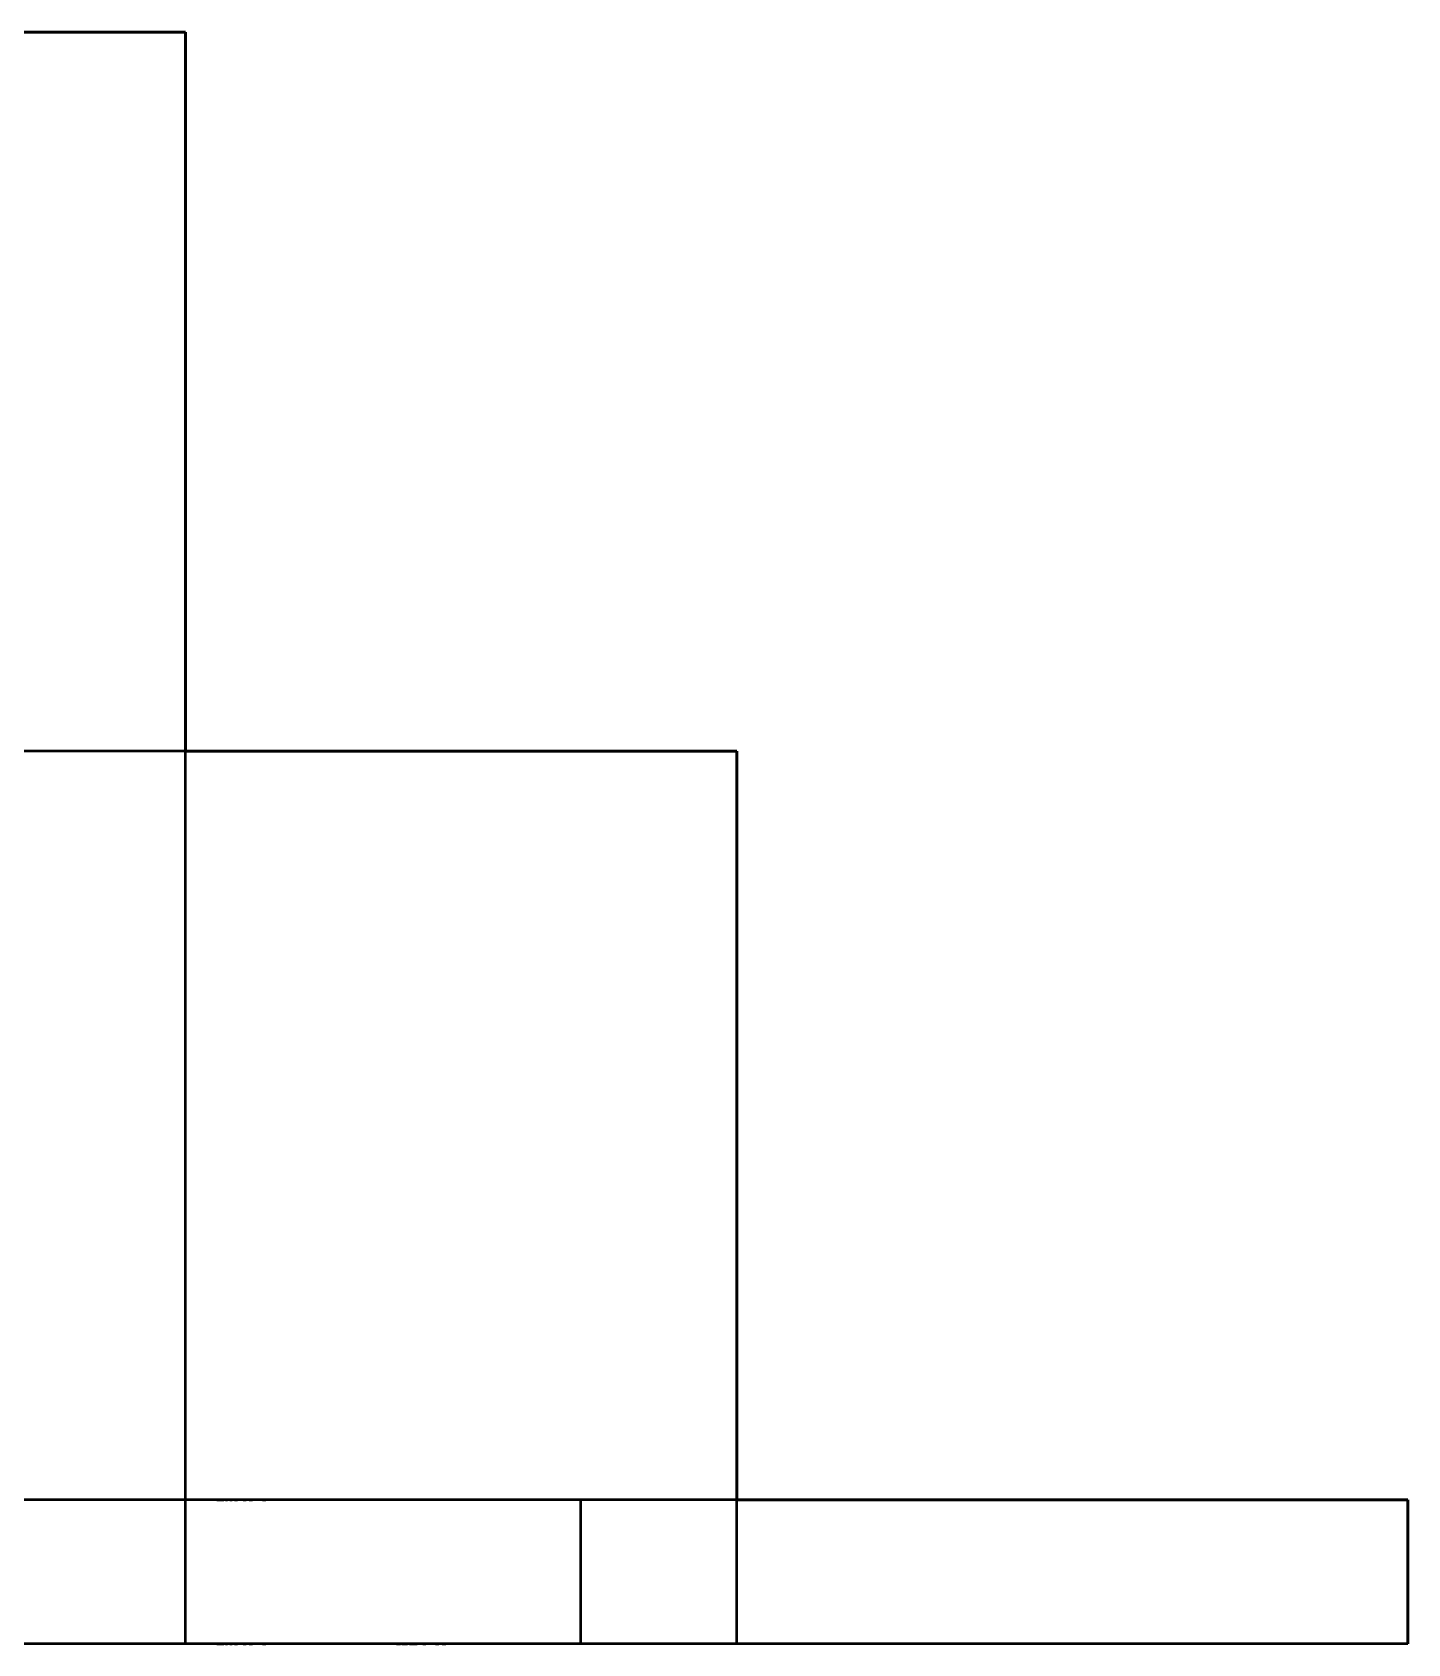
# Model space of a CAD drawing. Header units: millimetres. Extents: x 0 to 841, y 0 to 594.
# Drawn here: x 467.3 to 524.7, y 334.1 to 401.4 of the extents above; entities that cross this region are included whole.
import ezdxf

# ---------------------------------------------------------------- set-up
doc = ezdxf.new("R2010")
doc.units = ezdxf.units.MM
doc.linetypes.add('DASHED', pattern=[1.524, 1.27, -0.254])
doc.layers.add('OCULTA', color=8, linetype='DASHED', lineweight=25)
doc.layers.add('VISIBLE', color=7, linetype='CONTINUOUS', lineweight=50)

msp = doc.modelspace()

# ---------------------------------------------------------------- linework, layer by layer
at = {"layer": 'OCULTA'}
for p, q in [((473.655, 401.394), (385.655, 401.394)), ((473.655, 371.394), (473.655, 401.394)), ((473.655, 401.394), (473.655, 401.394)), ((496.655, 371.394), (362.655, 371.394)), ((496.655, 371.394), (453.631, 371.394)), ((473.655, 371.394), (457.736, 371.394)), ((473.655, 371.394), (473.655, 371.394)), ((482.46, 371.394), (482.455, 371.394)), ((482.46, 371.394), (482.455, 371.394)), ((482.474, 371.394), (482.46, 371.394)), ((482.474, 371.394), (482.46, 371.394)), ((482.497, 371.394), (482.474, 371.394)), ((482.497, 371.394), (482.474, 371.394)), ((482.53, 371.394), (482.497, 371.394)), ((482.53, 371.394), (482.497, 371.394)), ((482.572, 371.394), (482.53, 371.394)), ((482.572, 371.394), (482.53, 371.394)), ((482.622, 371.394), (482.572, 371.394)), ((482.622, 371.394), (482.572, 371.394)), ((482.682, 371.394), (482.622, 371.394)), ((482.682, 371.394), (482.622, 371.394)), ((482.75, 371.394), (482.682, 371.394)), ((482.75, 371.394), (482.682, 371.394)), ((482.826, 371.394), (482.75, 371.394)), ((482.826, 371.394), (482.75, 371.394)), ((482.91, 371.394), (482.826, 371.394)), ((482.91, 371.394), (482.826, 371.394)), ((483.001, 371.394), (482.91, 371.394)), ((483.001, 371.394), (482.91, 371.394)), ((483.099, 371.394), (483.001, 371.394)), ((483.099, 371.394), (483.001, 371.394)), ((483.204, 371.394), (483.099, 371.394)), ((483.204, 371.394), (483.099, 371.394)), ((483.316, 371.394), (483.204, 371.394)), ((483.316, 371.394), (483.204, 371.394)), ((483.433, 371.394), (483.316, 371.394)), ((483.433, 371.394), (483.316, 371.394)), ((483.555, 371.394), (483.433, 371.394)), ((483.555, 371.394), (483.433, 371.394)), ((483.682, 371.394), (483.555, 371.394)), ((483.682, 371.394), (483.555, 371.394)), ((483.813, 371.394), (483.682, 371.394)), ((483.813, 371.394), (483.682, 371.394)), ((483.948, 371.394), (483.813, 371.394)), ((483.948, 371.394), (483.813, 371.394)), ((484.086, 371.394), (483.948, 371.394)), ((484.086, 371.394), (483.948, 371.394)), ((484.226, 371.394), (484.086, 371.394)), ((484.226, 371.394), (484.086, 371.394)), ((484.368, 371.394), (484.226, 371.394)), ((484.368, 371.394), (484.226, 371.394)), ((484.511, 371.394), (484.368, 371.394)), ((484.511, 371.394), (484.368, 371.394)), ((484.655, 371.394), (484.511, 371.394)), ((484.655, 371.394), (484.511, 371.394)), ((484.799, 371.394), (484.655, 371.394)), ((484.799, 371.394), (484.655, 371.394)), ((484.942, 371.394), (484.799, 371.394)), ((484.799, 371.394), (484.942, 371.394)), ((485.084, 371.394), (484.942, 371.394)), ((485.084, 371.394), (484.942, 371.394)), ((485.224, 371.394), (485.084, 371.394)), ((485.224, 371.394), (485.084, 371.394)), ((485.362, 371.394), (485.224, 371.394)), ((485.362, 371.394), (485.224, 371.394)), ((485.497, 371.394), (485.362, 371.394)), ((485.497, 371.394), (485.362, 371.394)), ((485.497, 371.394), (485.628, 371.394)), ((485.628, 371.394), (485.497, 371.394)), ((485.755, 371.394), (485.628, 371.394)), ((485.628, 371.394), (485.755, 371.394)), ((485.877, 371.394), (485.755, 371.394)), ((485.877, 371.394), (485.755, 371.394)), ((485.877, 371.394), (485.994, 371.394)), ((485.877, 371.394), (485.994, 371.394)), ((486.106, 371.394), (485.994, 371.394)), ((485.994, 371.394), (486.106, 371.394)), ((486.211, 371.394), (486.106, 371.394)), ((486.211, 371.394), (486.106, 371.394)), ((486.211, 371.394), (486.309, 371.394)), ((486.211, 371.394), (486.309, 371.394)), ((486.4, 371.394), (486.309, 371.394)), ((486.4, 371.394), (486.309, 371.394)), ((486.4, 371.394), (486.484, 371.394)), ((486.4, 371.394), (486.484, 371.394)), ((486.484, 371.394), (486.56, 371.394)), ((486.484, 371.394), (486.56, 371.394)), ((486.628, 371.394), (486.56, 371.394)), ((486.628, 371.394), (486.56, 371.394)), ((486.628, 371.394), (486.688, 371.394)), ((486.628, 371.394), (486.688, 371.394)), ((486.688, 371.394), (486.738, 371.394)), ((486.688, 371.394), (486.738, 371.394)), ((486.738, 371.394), (486.78, 371.394)), ((486.738, 371.394), (486.78, 371.394)), ((486.813, 371.394), (486.78, 371.394)), ((486.813, 371.394), (486.78, 371.394)), ((486.813, 371.394), (486.836, 371.394)), ((486.813, 371.394), (486.836, 371.394)), ((486.836, 371.394), (486.85, 371.394)), ((486.836, 371.394), (486.85, 371.394)), ((486.85, 371.394), (486.855, 371.394)), ((486.85, 371.394), (486.855, 371.394)), ((496.655, 340.144), (496.655, 371.394)), ((496.655, 371.394), (496.655, 371.394)), ((496.655, 334.144), (496.655, 371.394)), ((496.655, 371.394), (496.655, 371.394)), ((496.655, 340.144), (453.631, 340.144)), ((490.155, 340.144), (464.155, 340.144)), ((490.155, 340.144), (464.155, 340.144)), ((473.655, 340.144), (473.655, 340.144)), ((474.96, 340.144), (474.955, 340.144)), ((474.96, 340.144), (474.955, 340.144)), ((474.974, 340.144), (474.96, 340.144)), ((474.974, 340.144), (474.96, 340.144)), ((474.997, 340.144), (474.974, 340.144)), ((474.997, 340.144), (474.974, 340.144)), ((475.03, 340.144), (474.997, 340.144)), ((475.03, 340.144), (474.997, 340.144)), ((475.072, 340.144), (475.03, 340.144)), ((475.072, 340.144), (475.03, 340.144)), ((475.122, 340.144), (475.072, 340.144)), ((475.122, 340.144), (475.072, 340.144)), ((475.182, 340.144), (475.122, 340.144)), ((475.182, 340.144), (475.122, 340.144)), ((475.25, 340.144), (475.182, 340.144)), ((475.25, 340.144), (475.182, 340.144)), ((475.326, 340.144), (475.25, 340.144)), ((475.326, 340.144), (475.25, 340.144)), ((475.41, 340.144), (475.326, 340.144)), ((475.41, 340.144), (475.326, 340.144)), ((475.501, 340.144), (475.41, 340.144)), ((475.501, 340.144), (475.41, 340.144)), ((475.599, 340.144), (475.501, 340.144)), ((475.599, 340.144), (475.501, 340.144)), ((475.704, 340.144), (475.599, 340.144)), ((475.704, 340.144), (475.599, 340.144)), ((475.816, 340.144), (475.704, 340.144)), ((475.816, 340.144), (475.704, 340.144)), ((475.933, 340.144), (475.816, 340.144)), ((475.933, 340.144), (475.816, 340.144)), ((476.055, 340.144), (475.933, 340.144)), ((476.055, 340.144), (475.933, 340.144)), ((476.182, 340.144), (476.055, 340.144)), ((476.182, 340.144), (476.055, 340.144)), ((476.313, 340.144), (476.182, 340.144)), ((476.313, 340.144), (476.182, 340.144)), ((476.448, 340.144), (476.313, 340.144)), ((476.448, 340.144), (476.313, 340.144)), ((476.586, 340.144), (476.448, 340.144)), ((476.586, 340.144), (476.448, 340.144)), ((476.726, 340.144), (476.586, 340.144)), ((476.726, 340.144), (476.586, 340.144)), ((476.868, 340.144), (476.726, 340.144)), ((476.868, 340.144), (476.726, 340.144)), ((477.011, 340.144), (476.868, 340.144)), ((477.011, 340.144), (476.868, 340.144)), ((477.155, 340.144), (477.011, 340.144)), ((477.155, 340.144), (477.011, 340.144)), ((477.155, 340.144), (477.299, 340.144)), ((477.299, 340.144), (477.155, 340.144)), ((477.442, 340.144), (477.299, 340.144)), ((477.442, 340.144), (477.299, 340.144)), ((477.584, 340.144), (477.442, 340.144)), ((477.584, 340.144), (477.442, 340.144)), ((477.724, 340.144), (477.584, 340.144)), ((477.724, 340.144), (477.584, 340.144)), ((477.862, 340.144), (477.724, 340.144)), ((477.862, 340.144), (477.724, 340.144)), ((477.997, 340.144), (477.862, 340.144)), ((477.997, 340.144), (477.862, 340.144)), ((478.128, 340.144), (477.997, 340.144)), ((477.997, 340.144), (478.128, 340.144)), ((478.128, 340.144), (478.255, 340.144)), ((478.255, 340.144), (478.128, 340.144)), ((478.377, 340.144), (478.255, 340.144)), ((478.377, 340.144), (478.255, 340.144)), ((478.494, 340.144), (478.377, 340.144)), ((478.377, 340.144), (478.494, 340.144)), ((478.494, 340.144), (478.606, 340.144)), ((478.606, 340.144), (478.494, 340.144)), ((478.711, 340.144), (478.606, 340.144)), ((478.711, 340.144), (478.606, 340.144)), ((478.711, 340.144), (478.809, 340.144)), ((478.711, 340.144), (478.809, 340.144)), ((478.9, 340.144), (478.809, 340.144)), ((478.9, 340.144), (478.809, 340.144)), ((478.9, 340.144), (478.984, 340.144)), ((478.9, 340.144), (478.984, 340.144)), ((479.06, 340.144), (478.984, 340.144)), ((479.06, 340.144), (478.984, 340.144)), ((479.06, 340.144), (479.128, 340.144)), ((479.06, 340.144), (479.128, 340.144)), ((479.128, 340.144), (479.188, 340.144)), ((479.128, 340.144), (479.188, 340.144)), ((479.188, 340.144), (479.238, 340.144)), ((479.188, 340.144), (479.238, 340.144)), ((479.238, 340.144), (479.28, 340.144)), ((479.238, 340.144), (479.28, 340.144)), ((479.28, 340.144), (479.313, 340.144)), ((479.28, 340.144), (479.313, 340.144)), ((479.313, 340.144), (479.336, 340.144)), ((479.313, 340.144), (479.336, 340.144)), ((479.336, 340.144), (479.35, 340.144)), ((479.336, 340.144), (479.35, 340.144)), ((479.35, 340.144), (479.355, 340.144)), ((479.35, 340.144), (479.355, 340.144)), ((490.155, 340.144), (490.155, 340.144)), ((490.155, 334.144), (490.155, 340.144)), ((490.155, 340.144), (490.155, 340.144)), ((490.155, 334.144), (490.155, 340.144)), ((496.655, 340.144), (496.655, 340.144)), ((524.655, 340.144), (496.655, 340.144)), ((496.655, 334.144), (496.655, 340.144)), ((496.655, 340.144), (496.655, 340.144)), ((524.655, 340.144), (524.655, 340.144)), ((524.655, 334.144), (524.655, 340.144)), ((490.155, 334.144), (464.155, 334.144)), ((473.655, 334.144), (473.655, 334.144)), ((473.655, 334.144), (473.655, 334.144)), ((474.96, 334.144), (474.955, 334.144)), ((474.96, 334.144), (474.955, 334.144)), ((474.974, 334.144), (474.96, 334.144)), ((474.974, 334.144), (474.96, 334.144)), ((474.997, 334.144), (474.974, 334.144)), ((474.997, 334.144), (474.974, 334.144)), ((475.03, 334.144), (474.997, 334.144)), ((475.03, 334.144), (474.997, 334.144)), ((475.072, 334.144), (475.03, 334.144)), ((475.072, 334.144), (475.03, 334.144)), ((475.122, 334.144), (475.072, 334.144)), ((475.122, 334.144), (475.072, 334.144)), ((475.182, 334.144), (475.122, 334.144)), ((475.182, 334.144), (475.122, 334.144)), ((475.25, 334.144), (475.182, 334.144)), ((475.25, 334.144), (475.182, 334.144)), ((475.326, 334.144), (475.25, 334.144)), ((475.326, 334.144), (475.25, 334.144)), ((475.41, 334.144), (475.326, 334.144)), ((475.41, 334.144), (475.326, 334.144)), ((475.501, 334.144), (475.41, 334.144)), ((475.501, 334.144), (475.41, 334.144)), ((475.599, 334.144), (475.501, 334.144)), ((475.599, 334.144), (475.501, 334.144)), ((475.704, 334.144), (475.599, 334.144)), ((475.704, 334.144), (475.599, 334.144)), ((475.816, 334.144), (475.704, 334.144)), ((475.816, 334.144), (475.704, 334.144)), ((475.933, 334.144), (475.816, 334.144)), ((475.933, 334.144), (475.816, 334.144)), ((476.055, 334.144), (475.933, 334.144)), ((476.055, 334.144), (475.933, 334.144)), ((476.182, 334.144), (476.055, 334.144)), ((476.182, 334.144), (476.055, 334.144)), ((476.313, 334.144), (476.182, 334.144)), ((476.313, 334.144), (476.182, 334.144)), ((476.448, 334.144), (476.313, 334.144)), ((476.448, 334.144), (476.313, 334.144)), ((476.586, 334.144), (476.448, 334.144)), ((476.586, 334.144), (476.448, 334.144)), ((476.726, 334.144), (476.586, 334.144)), ((476.726, 334.144), (476.586, 334.144)), ((476.868, 334.144), (476.726, 334.144)), ((476.868, 334.144), (476.726, 334.144)), ((477.011, 334.144), (476.868, 334.144)), ((477.011, 334.144), (476.868, 334.144)), ((477.155, 334.144), (477.011, 334.144)), ((477.155, 334.144), (477.011, 334.144)), ((477.155, 334.144), (477.299, 334.144)), ((477.299, 334.144), (477.155, 334.144)), ((477.442, 334.144), (477.299, 334.144)), ((477.442, 334.144), (477.299, 334.144)), ((477.584, 334.144), (477.442, 334.144)), ((477.584, 334.144), (477.442, 334.144)), ((477.724, 334.144), (477.584, 334.144)), ((477.724, 334.144), (477.584, 334.144)), ((477.862, 334.144), (477.724, 334.144)), ((477.862, 334.144), (477.724, 334.144)), ((477.997, 334.144), (477.862, 334.144)), ((477.997, 334.144), (477.862, 334.144)), ((478.128, 334.144), (477.997, 334.144)), ((477.997, 334.144), (478.128, 334.144)), ((478.128, 334.144), (478.255, 334.144)), ((478.255, 334.144), (478.128, 334.144)), ((478.377, 334.144), (478.255, 334.144)), ((478.377, 334.144), (478.255, 334.144)), ((478.494, 334.144), (478.377, 334.144)), ((478.377, 334.144), (478.494, 334.144)), ((478.494, 334.144), (478.606, 334.144)), ((478.606, 334.144), (478.494, 334.144)), ((478.711, 334.144), (478.606, 334.144)), ((478.711, 334.144), (478.606, 334.144)), ((478.711, 334.144), (478.809, 334.144)), ((478.711, 334.144), (478.809, 334.144)), ((478.9, 334.144), (478.809, 334.144)), ((478.9, 334.144), (478.809, 334.144)), ((478.9, 334.144), (478.984, 334.144)), ((478.9, 334.144), (478.984, 334.144)), ((479.06, 334.144), (478.984, 334.144)), ((479.06, 334.144), (478.984, 334.144)), ((479.06, 334.144), (479.128, 334.144)), ((479.06, 334.144), (479.128, 334.144)), ((479.128, 334.144), (479.188, 334.144)), ((479.128, 334.144), (479.188, 334.144)), ((479.188, 334.144), (479.238, 334.144)), ((479.188, 334.144), (479.238, 334.144)), ((479.238, 334.144), (479.28, 334.144)), ((479.238, 334.144), (479.28, 334.144)), ((479.28, 334.144), (479.313, 334.144)), ((479.28, 334.144), (479.313, 334.144)), ((479.313, 334.144), (479.336, 334.144)), ((479.313, 334.144), (479.336, 334.144)), ((479.336, 334.144), (479.35, 334.144)), ((479.336, 334.144), (479.35, 334.144)), ((479.35, 334.144), (479.355, 334.144)), ((479.35, 334.144), (479.355, 334.144)), ((482.46, 334.144), (482.455, 334.144)), ((482.46, 334.144), (482.455, 334.144)), ((482.474, 334.144), (482.46, 334.144)), ((482.474, 334.144), (482.46, 334.144)), ((482.497, 334.144), (482.474, 334.144)), ((482.497, 334.144), (482.474, 334.144)), ((482.53, 334.144), (482.497, 334.144)), ((482.53, 334.144), (482.497, 334.144)), ((482.572, 334.144), (482.53, 334.144)), ((482.572, 334.144), (482.53, 334.144)), ((482.622, 334.144), (482.572, 334.144)), ((482.622, 334.144), (482.572, 334.144)), ((482.682, 334.144), (482.622, 334.144)), ((482.682, 334.144), (482.622, 334.144)), ((482.75, 334.144), (482.682, 334.144)), ((482.75, 334.144), (482.682, 334.144)), ((482.826, 334.144), (482.75, 334.144)), ((482.826, 334.144), (482.75, 334.144)), ((482.91, 334.144), (482.826, 334.144)), ((482.91, 334.144), (482.826, 334.144)), ((483.001, 334.144), (482.91, 334.144)), ((483.001, 334.144), (482.91, 334.144)), ((483.099, 334.144), (483.001, 334.144)), ((483.099, 334.144), (483.001, 334.144)), ((483.204, 334.144), (483.099, 334.144)), ((483.204, 334.144), (483.099, 334.144)), ((483.316, 334.144), (483.204, 334.144)), ((483.316, 334.144), (483.204, 334.144)), ((483.433, 334.144), (483.316, 334.144)), ((483.433, 334.144), (483.316, 334.144)), ((483.555, 334.144), (483.433, 334.144)), ((483.555, 334.144), (483.433, 334.144)), ((483.682, 334.144), (483.555, 334.144)), ((483.682, 334.144), (483.555, 334.144)), ((483.813, 334.144), (483.682, 334.144)), ((483.813, 334.144), (483.682, 334.144)), ((483.948, 334.144), (483.813, 334.144)), ((483.948, 334.144), (483.813, 334.144)), ((484.086, 334.144), (483.948, 334.144)), ((484.086, 334.144), (483.948, 334.144)), ((484.226, 334.144), (484.086, 334.144)), ((484.226, 334.144), (484.086, 334.144)), ((484.368, 334.144), (484.226, 334.144)), ((484.368, 334.144), (484.226, 334.144)), ((484.511, 334.144), (484.368, 334.144)), ((484.511, 334.144), (484.368, 334.144)), ((484.655, 334.144), (484.511, 334.144)), ((484.655, 334.144), (484.511, 334.144)), ((484.799, 334.144), (484.655, 334.144)), ((484.799, 334.144), (484.655, 334.144)), ((484.942, 334.144), (484.799, 334.144)), ((484.799, 334.144), (484.942, 334.144)), ((485.084, 334.144), (484.942, 334.144)), ((485.084, 334.144), (484.942, 334.144)), ((485.224, 334.144), (485.084, 334.144)), ((485.224, 334.144), (485.084, 334.144)), ((485.362, 334.144), (485.224, 334.144)), ((485.362, 334.144), (485.224, 334.144)), ((485.497, 334.144), (485.362, 334.144)), ((485.497, 334.144), (485.362, 334.144)), ((485.497, 334.144), (485.628, 334.144)), ((485.628, 334.144), (485.497, 334.144)), ((485.755, 334.144), (485.628, 334.144)), ((485.628, 334.144), (485.755, 334.144)), ((485.877, 334.144), (485.755, 334.144)), ((485.877, 334.144), (485.755, 334.144)), ((485.877, 334.144), (485.994, 334.144)), ((485.877, 334.144), (485.994, 334.144)), ((486.106, 334.144), (485.994, 334.144)), ((485.994, 334.144), (486.106, 334.144)), ((486.211, 334.144), (486.106, 334.144)), ((486.211, 334.144), (486.106, 334.144)), ((486.211, 334.144), (486.309, 334.144)), ((486.211, 334.144), (486.309, 334.144)), ((486.4, 334.144), (486.309, 334.144)), ((486.4, 334.144), (486.309, 334.144)), ((486.4, 334.144), (486.484, 334.144)), ((486.4, 334.144), (486.484, 334.144)), ((486.484, 334.144), (486.56, 334.144)), ((486.484, 334.144), (486.56, 334.144)), ((486.628, 334.144), (486.56, 334.144)), ((486.628, 334.144), (486.56, 334.144)), ((486.628, 334.144), (486.688, 334.144)), ((486.628, 334.144), (486.688, 334.144)), ((486.688, 334.144), (486.738, 334.144)), ((486.688, 334.144), (486.738, 334.144)), ((486.738, 334.144), (486.78, 334.144)), ((486.738, 334.144), (486.78, 334.144)), ((486.813, 334.144), (486.78, 334.144)), ((486.813, 334.144), (486.78, 334.144)), ((486.813, 334.144), (486.836, 334.144)), ((486.813, 334.144), (486.836, 334.144)), ((486.836, 334.144), (486.85, 334.144)), ((486.836, 334.144), (486.85, 334.144)), ((486.85, 334.144), (486.855, 334.144)), ((486.85, 334.144), (486.855, 334.144)), ((490.155, 334.144), (490.155, 334.144)), ((496.655, 334.144), (490.155, 334.144)), ((490.155, 334.144), (490.155, 334.144)), ((496.655, 334.144), (496.655, 334.144)), ((496.655, 334.144), (496.655, 334.144)), ((524.655, 334.144), (496.655, 334.144)), ((496.655, 334.144), (496.655, 334.144)), ((496.655, 334.144), (496.655, 334.144)), ((524.655, 334.144), (524.655, 334.144))]:
    msp.add_line(p, q, dxfattribs=at)
at = {"layer": 'VISIBLE'}
for p, q in [((473.655, 401.394), (385.655, 401.394)), ((459.292, 401.394), (473.655, 401.394)), ((473.655, 371.394), (473.655, 401.394)), ((473.655, 401.394), (473.655, 401.394)), ((473.655, 401.394), (473.655, 401.394)), ((473.655, 401.394), (473.655, 371.394)), ((496.655, 371.394), (362.655, 371.394)), ((473.655, 334.144), (473.655, 371.394)), ((496.655, 371.394), (473.655, 371.394)), ((473.655, 340.144), (473.655, 371.394)), ((473.655, 371.394), (473.655, 371.394)), ((473.655, 371.394), (473.655, 371.394)), ((473.655, 371.394), (473.655, 371.394)), ((473.655, 371.394), (473.655, 371.394)), ((473.655, 371.394), (473.655, 371.394)), ((473.655, 371.394), (473.655, 371.394)), ((473.655, 371.394), (473.655, 371.394)), ((473.655, 371.394), (473.655, 371.394)), ((473.655, 371.394), (473.655, 371.394)), ((473.655, 371.394), (473.655, 371.394)), ((473.655, 371.394), (473.655, 371.394)), ((473.655, 371.394), (473.655, 371.394)), ((473.655, 371.394), (473.655, 371.394)), ((473.655, 371.394), (473.655, 371.394)), ((473.655, 371.394), (473.655, 371.394)), ((473.655, 371.394), (473.655, 371.394)), ((473.655, 371.394), (496.655, 371.394)), ((482.455, 371.394), (482.46, 371.394)), ((482.455, 371.394), (482.46, 371.394)), ((482.46, 371.394), (482.474, 371.394)), ((482.46, 371.394), (482.474, 371.394)), ((482.474, 371.394), (482.497, 371.394)), ((482.474, 371.394), (482.497, 371.394)), ((482.497, 371.394), (482.53, 371.394)), ((482.497, 371.394), (482.53, 371.394)), ((482.53, 371.394), (482.572, 371.394)), ((482.53, 371.394), (482.572, 371.394)), ((482.572, 371.394), (482.622, 371.394)), ((482.572, 371.394), (482.622, 371.394)), ((482.682, 371.394), (482.622, 371.394)), ((482.682, 371.394), (482.622, 371.394)), ((482.682, 371.394), (482.75, 371.394)), ((482.682, 371.394), (482.75, 371.394)), ((482.75, 371.394), (482.826, 371.394)), ((482.75, 371.394), (482.826, 371.394)), ((482.826, 371.394), (482.91, 371.394)), ((482.826, 371.394), (482.91, 371.394)), ((483.001, 371.394), (482.91, 371.394)), ((483.001, 371.394), (482.91, 371.394)), ((483.099, 371.394), (483.001, 371.394)), ((483.001, 371.394), (483.099, 371.394)), ((483.099, 371.394), (483.204, 371.394)), ((483.099, 371.394), (483.204, 371.394)), ((483.204, 371.394), (483.316, 371.394)), ((483.204, 371.394), (483.316, 371.394)), ((483.433, 371.394), (483.316, 371.394)), ((483.433, 371.394), (483.316, 371.394)), ((483.555, 371.394), (483.433, 371.394)), ((483.555, 371.394), (483.433, 371.394)), ((483.555, 371.394), (483.682, 371.394)), ((483.555, 371.394), (483.682, 371.394)), ((483.813, 371.394), (483.682, 371.394)), ((483.813, 371.394), (483.682, 371.394)), ((483.948, 371.394), (483.813, 371.394)), ((483.948, 371.394), (483.813, 371.394)), ((484.086, 371.394), (483.948, 371.394)), ((484.086, 371.394), (483.948, 371.394)), ((484.086, 371.394), (484.226, 371.394)), ((484.226, 371.394), (484.086, 371.394)), ((484.368, 371.394), (484.226, 371.394)), ((484.368, 371.394), (484.226, 371.394)), ((484.511, 371.394), (484.368, 371.394)), ((484.368, 371.394), (484.511, 371.394)), ((484.655, 371.394), (484.511, 371.394)), ((484.655, 371.394), (484.511, 371.394)), ((484.799, 371.394), (484.655, 371.394)), ((484.799, 371.394), (484.655, 371.394)), ((484.942, 371.394), (484.799, 371.394)), ((484.942, 371.394), (484.799, 371.394)), ((485.084, 371.394), (484.942, 371.394)), ((485.084, 371.394), (484.942, 371.394)), ((485.224, 371.394), (485.084, 371.394)), ((485.224, 371.394), (485.084, 371.394)), ((485.362, 371.394), (485.224, 371.394)), ((485.362, 371.394), (485.224, 371.394)), ((485.497, 371.394), (485.362, 371.394)), ((485.497, 371.394), (485.362, 371.394)), ((485.628, 371.394), (485.497, 371.394)), ((485.628, 371.394), (485.497, 371.394)), ((485.755, 371.394), (485.628, 371.394)), ((485.755, 371.394), (485.628, 371.394)), ((485.877, 371.394), (485.755, 371.394)), ((485.877, 371.394), (485.755, 371.394)), ((485.994, 371.394), (485.877, 371.394)), ((485.994, 371.394), (485.877, 371.394)), ((486.106, 371.394), (485.994, 371.394)), ((486.106, 371.394), (485.994, 371.394)), ((486.211, 371.394), (486.106, 371.394)), ((486.211, 371.394), (486.106, 371.394)), ((486.309, 371.394), (486.211, 371.394)), ((486.309, 371.394), (486.211, 371.394)), ((486.4, 371.394), (486.309, 371.394)), ((486.4, 371.394), (486.309, 371.394)), ((486.484, 371.394), (486.4, 371.394)), ((486.484, 371.394), (486.4, 371.394)), ((486.56, 371.394), (486.484, 371.394)), ((486.56, 371.394), (486.484, 371.394)), ((486.628, 371.394), (486.56, 371.394)), ((486.628, 371.394), (486.56, 371.394)), ((486.688, 371.394), (486.628, 371.394)), ((486.688, 371.394), (486.628, 371.394)), ((486.738, 371.394), (486.688, 371.394)), ((486.738, 371.394), (486.688, 371.394)), ((486.78, 371.394), (486.738, 371.394)), ((486.78, 371.394), (486.738, 371.394)), ((486.813, 371.394), (486.78, 371.394)), ((486.813, 371.394), (486.78, 371.394)), ((486.836, 371.394), (486.813, 371.394)), ((486.836, 371.394), (486.813, 371.394)), ((486.85, 371.394), (486.836, 371.394)), ((486.85, 371.394), (486.836, 371.394)), ((486.855, 371.394), (486.85, 371.394)), ((486.855, 371.394), (486.85, 371.394)), ((496.655, 334.144), (496.655, 371.394)), ((496.655, 340.144), (496.655, 371.394)), ((496.655, 371.394), (496.655, 371.394)), ((496.655, 371.394), (496.655, 371.394)), ((496.655, 371.394), (496.655, 340.144)), ((496.655, 340.144), (375.182, 340.144)), ((490.155, 340.144), (473.655, 340.144)), ((473.655, 334.144), (473.655, 340.144)), ((490.155, 340.144), (473.655, 340.144)), ((474.955, 340.144), (474.96, 340.144)), ((474.955, 340.144), (474.96, 340.144)), ((474.96, 340.144), (474.974, 340.144)), ((474.96, 340.144), (474.974, 340.144)), ((474.974, 340.144), (474.997, 340.144)), ((474.974, 340.144), (474.997, 340.144)), ((474.997, 340.144), (475.03, 340.144)), ((474.997, 340.144), (475.03, 340.144)), ((475.03, 340.144), (475.072, 340.144)), ((475.03, 340.144), (475.072, 340.144)), ((475.072, 340.144), (475.122, 340.144)), ((475.122, 340.144), (475.072, 340.144)), ((475.122, 340.144), (475.182, 340.144)), ((475.122, 340.144), (475.182, 340.144)), ((475.182, 340.144), (475.25, 340.144)), ((475.182, 340.144), (475.25, 340.144)), ((475.326, 340.144), (475.25, 340.144)), ((475.326, 340.144), (475.25, 340.144)), ((475.326, 340.144), (475.41, 340.144)), ((475.326, 340.144), (475.41, 340.144)), ((475.501, 340.144), (475.41, 340.144)), ((475.501, 340.144), (475.41, 340.144)), ((475.501, 340.144), (475.599, 340.144)), ((475.501, 340.144), (475.599, 340.144)), ((475.704, 340.144), (475.599, 340.144)), ((475.704, 340.144), (475.599, 340.144)), ((475.704, 340.144), (475.816, 340.144)), ((475.704, 340.144), (475.816, 340.144)), ((475.933, 340.144), (475.816, 340.144)), ((475.933, 340.144), (475.816, 340.144)), ((476.055, 340.144), (475.933, 340.144)), ((476.055, 340.144), (475.933, 340.144)), ((476.055, 340.144), (476.182, 340.144)), ((476.055, 340.144), (476.182, 340.144)), ((476.313, 340.144), (476.182, 340.144)), ((476.313, 340.144), (476.182, 340.144)), ((476.313, 340.144), (476.448, 340.144)), ((476.313, 340.144), (476.448, 340.144)), ((476.586, 340.144), (476.448, 340.144)), ((476.586, 340.144), (476.448, 340.144)), ((476.726, 340.144), (476.586, 340.144)), ((476.726, 340.144), (476.586, 340.144)), ((476.868, 340.144), (476.726, 340.144)), ((476.868, 340.144), (476.726, 340.144)), ((476.868, 340.144), (477.011, 340.144)), ((477.011, 340.144), (476.868, 340.144)), ((477.155, 340.144), (477.011, 340.144)), ((477.155, 340.144), (477.011, 340.144)), ((477.299, 340.144), (477.155, 340.144)), ((477.299, 340.144), (477.155, 340.144)), ((477.442, 340.144), (477.299, 340.144)), ((477.442, 340.144), (477.299, 340.144)), ((477.584, 340.144), (477.442, 340.144)), ((477.584, 340.144), (477.442, 340.144)), ((477.724, 340.144), (477.584, 340.144)), ((477.724, 340.144), (477.584, 340.144)), ((477.862, 340.144), (477.724, 340.144)), ((477.862, 340.144), (477.724, 340.144)), ((477.997, 340.144), (477.862, 340.144)), ((477.997, 340.144), (477.862, 340.144)), ((478.128, 340.144), (477.997, 340.144)), ((478.128, 340.144), (477.997, 340.144)), ((478.255, 340.144), (478.128, 340.144)), ((478.255, 340.144), (478.128, 340.144)), ((478.377, 340.144), (478.255, 340.144)), ((478.377, 340.144), (478.255, 340.144)), ((478.494, 340.144), (478.377, 340.144)), ((478.494, 340.144), (478.377, 340.144)), ((478.606, 340.144), (478.494, 340.144)), ((478.606, 340.144), (478.494, 340.144)), ((478.711, 340.144), (478.606, 340.144)), ((478.711, 340.144), (478.606, 340.144)), ((478.809, 340.144), (478.711, 340.144)), ((478.809, 340.144), (478.711, 340.144)), ((478.9, 340.144), (478.809, 340.144)), ((478.9, 340.144), (478.809, 340.144)), ((478.984, 340.144), (478.9, 340.144)), ((478.984, 340.144), (478.9, 340.144)), ((479.06, 340.144), (478.984, 340.144)), ((479.06, 340.144), (478.984, 340.144)), ((479.128, 340.144), (479.06, 340.144)), ((479.128, 340.144), (479.06, 340.144)), ((479.188, 340.144), (479.128, 340.144)), ((479.188, 340.144), (479.128, 340.144)), ((479.238, 340.144), (479.188, 340.144)), ((479.238, 340.144), (479.188, 340.144)), ((479.28, 340.144), (479.238, 340.144)), ((479.28, 340.144), (479.238, 340.144)), ((479.313, 340.144), (479.28, 340.144)), ((479.313, 340.144), (479.28, 340.144)), ((479.336, 340.144), (479.313, 340.144)), ((479.336, 340.144), (479.313, 340.144)), ((479.35, 340.144), (479.336, 340.144)), ((479.35, 340.144), (479.336, 340.144)), ((479.355, 340.144), (479.35, 340.144)), ((479.355, 340.144), (479.35, 340.144)), ((490.155, 334.144), (490.155, 340.144)), ((490.155, 334.144), (490.155, 340.144)), ((524.655, 340.144), (496.655, 340.144)), ((496.655, 334.144), (496.655, 340.144)), ((496.655, 340.144), (496.655, 340.144)), ((496.655, 340.144), (496.655, 340.144)), ((496.655, 340.144), (496.655, 340.144)), ((496.655, 340.144), (496.655, 340.144)), ((496.655, 340.144), (496.655, 340.144)), ((496.655, 340.144), (496.655, 340.144)), ((496.655, 340.144), (496.655, 340.144)), ((496.655, 340.144), (496.655, 340.144)), ((496.655, 340.144), (496.655, 340.144)), ((496.655, 340.144), (496.655, 340.144)), ((496.655, 340.144), (496.655, 340.144)), ((496.655, 340.144), (496.655, 340.144)), ((496.655, 340.144), (496.655, 340.144)), ((496.655, 340.144), (496.655, 340.144)), ((496.655, 340.144), (496.655, 340.144)), ((496.655, 340.144), (496.655, 340.144)), ((496.655, 340.144), (524.655, 340.144)), ((524.655, 334.144), (524.655, 340.144)), ((524.655, 340.144), (524.655, 340.144)), ((524.655, 340.144), (524.655, 340.144)), ((524.655, 340.144), (524.655, 334.144)), ((524.655, 334.144), (321.655, 334.144)), ((473.655, 334.144), (385.655, 334.144)), ((490.155, 334.144), (473.655, 334.144)), ((474.955, 334.144), (474.96, 334.144)), ((474.955, 334.144), (474.96, 334.144)), ((474.96, 334.144), (474.974, 334.144)), ((474.96, 334.144), (474.974, 334.144)), ((474.974, 334.144), (474.997, 334.144)), ((474.974, 334.144), (474.997, 334.144)), ((474.997, 334.144), (475.03, 334.144)), ((474.997, 334.144), (475.03, 334.144)), ((475.03, 334.144), (475.072, 334.144)), ((475.03, 334.144), (475.072, 334.144)), ((475.072, 334.144), (475.122, 334.144)), ((475.122, 334.144), (475.072, 334.144)), ((475.122, 334.144), (475.182, 334.144)), ((475.122, 334.144), (475.182, 334.144)), ((475.182, 334.144), (475.25, 334.144)), ((475.182, 334.144), (475.25, 334.144)), ((475.326, 334.144), (475.25, 334.144)), ((475.326, 334.144), (475.25, 334.144)), ((475.326, 334.144), (475.41, 334.144)), ((475.326, 334.144), (475.41, 334.144)), ((475.501, 334.144), (475.41, 334.144)), ((475.501, 334.144), (475.41, 334.144)), ((475.501, 334.144), (475.599, 334.144)), ((475.501, 334.144), (475.599, 334.144)), ((475.704, 334.144), (475.599, 334.144)), ((475.704, 334.144), (475.599, 334.144)), ((475.704, 334.144), (475.816, 334.144)), ((475.704, 334.144), (475.816, 334.144)), ((475.933, 334.144), (475.816, 334.144)), ((475.933, 334.144), (475.816, 334.144)), ((476.055, 334.144), (475.933, 334.144)), ((476.055, 334.144), (475.933, 334.144)), ((476.055, 334.144), (476.182, 334.144)), ((476.055, 334.144), (476.182, 334.144)), ((476.313, 334.144), (476.182, 334.144)), ((476.313, 334.144), (476.182, 334.144)), ((476.313, 334.144), (476.448, 334.144)), ((476.313, 334.144), (476.448, 334.144)), ((476.586, 334.144), (476.448, 334.144)), ((476.586, 334.144), (476.448, 334.144)), ((476.726, 334.144), (476.586, 334.144)), ((476.726, 334.144), (476.586, 334.144)), ((476.868, 334.144), (476.726, 334.144)), ((476.868, 334.144), (476.726, 334.144)), ((476.868, 334.144), (477.011, 334.144)), ((477.011, 334.144), (476.868, 334.144)), ((477.155, 334.144), (477.011, 334.144)), ((477.155, 334.144), (477.011, 334.144)), ((477.299, 334.144), (477.155, 334.144)), ((477.299, 334.144), (477.155, 334.144)), ((477.442, 334.144), (477.299, 334.144)), ((477.442, 334.144), (477.299, 334.144)), ((477.584, 334.144), (477.442, 334.144)), ((477.584, 334.144), (477.442, 334.144)), ((477.724, 334.144), (477.584, 334.144)), ((477.724, 334.144), (477.584, 334.144)), ((477.862, 334.144), (477.724, 334.144)), ((477.862, 334.144), (477.724, 334.144)), ((477.997, 334.144), (477.862, 334.144)), ((477.997, 334.144), (477.862, 334.144)), ((478.128, 334.144), (477.997, 334.144)), ((478.128, 334.144), (477.997, 334.144)), ((478.255, 334.144), (478.128, 334.144)), ((478.255, 334.144), (478.128, 334.144)), ((478.377, 334.144), (478.255, 334.144)), ((478.377, 334.144), (478.255, 334.144)), ((478.494, 334.144), (478.377, 334.144)), ((478.494, 334.144), (478.377, 334.144)), ((478.606, 334.144), (478.494, 334.144)), ((478.606, 334.144), (478.494, 334.144)), ((478.711, 334.144), (478.606, 334.144)), ((478.711, 334.144), (478.606, 334.144)), ((478.809, 334.144), (478.711, 334.144)), ((478.809, 334.144), (478.711, 334.144)), ((478.9, 334.144), (478.809, 334.144)), ((478.9, 334.144), (478.809, 334.144)), ((478.984, 334.144), (478.9, 334.144)), ((478.984, 334.144), (478.9, 334.144)), ((479.06, 334.144), (478.984, 334.144)), ((479.06, 334.144), (478.984, 334.144)), ((479.128, 334.144), (479.06, 334.144)), ((479.128, 334.144), (479.06, 334.144)), ((479.188, 334.144), (479.128, 334.144)), ((479.188, 334.144), (479.128, 334.144)), ((479.238, 334.144), (479.188, 334.144)), ((479.238, 334.144), (479.188, 334.144)), ((479.28, 334.144), (479.238, 334.144)), ((479.28, 334.144), (479.238, 334.144)), ((479.313, 334.144), (479.28, 334.144)), ((479.313, 334.144), (479.28, 334.144)), ((479.336, 334.144), (479.313, 334.144)), ((479.336, 334.144), (479.313, 334.144)), ((479.35, 334.144), (479.336, 334.144)), ((479.35, 334.144), (479.336, 334.144)), ((479.355, 334.144), (479.35, 334.144)), ((479.355, 334.144), (479.35, 334.144)), ((482.455, 334.144), (482.46, 334.144)), ((482.455, 334.144), (482.46, 334.144)), ((482.46, 334.144), (482.474, 334.144)), ((482.46, 334.144), (482.474, 334.144)), ((482.474, 334.144), (482.497, 334.144)), ((482.474, 334.144), (482.497, 334.144)), ((482.497, 334.144), (482.53, 334.144)), ((482.497, 334.144), (482.53, 334.144)), ((482.53, 334.144), (482.572, 334.144)), ((482.53, 334.144), (482.572, 334.144)), ((482.572, 334.144), (482.622, 334.144)), ((482.572, 334.144), (482.622, 334.144)), ((482.682, 334.144), (482.622, 334.144)), ((482.682, 334.144), (482.622, 334.144)), ((482.682, 334.144), (482.75, 334.144)), ((482.682, 334.144), (482.75, 334.144)), ((482.75, 334.144), (482.826, 334.144)), ((482.75, 334.144), (482.826, 334.144)), ((482.826, 334.144), (482.91, 334.144)), ((482.826, 334.144), (482.91, 334.144)), ((483.001, 334.144), (482.91, 334.144)), ((483.001, 334.144), (482.91, 334.144)), ((483.099, 334.144), (483.001, 334.144)), ((483.001, 334.144), (483.099, 334.144)), ((483.099, 334.144), (483.204, 334.144)), ((483.099, 334.144), (483.204, 334.144)), ((483.204, 334.144), (483.316, 334.144)), ((483.204, 334.144), (483.316, 334.144)), ((483.433, 334.144), (483.316, 334.144)), ((483.433, 334.144), (483.316, 334.144)), ((483.555, 334.144), (483.433, 334.144)), ((483.555, 334.144), (483.433, 334.144)), ((483.555, 334.144), (483.682, 334.144)), ((483.555, 334.144), (483.682, 334.144)), ((483.813, 334.144), (483.682, 334.144)), ((483.813, 334.144), (483.682, 334.144)), ((483.948, 334.144), (483.813, 334.144)), ((483.948, 334.144), (483.813, 334.144)), ((484.086, 334.144), (483.948, 334.144)), ((484.086, 334.144), (483.948, 334.144)), ((484.086, 334.144), (484.226, 334.144)), ((484.226, 334.144), (484.086, 334.144)), ((484.368, 334.144), (484.226, 334.144)), ((484.368, 334.144), (484.226, 334.144)), ((484.511, 334.144), (484.368, 334.144)), ((484.368, 334.144), (484.511, 334.144)), ((484.655, 334.144), (484.511, 334.144)), ((484.655, 334.144), (484.511, 334.144)), ((484.799, 334.144), (484.655, 334.144)), ((484.799, 334.144), (484.655, 334.144)), ((484.942, 334.144), (484.799, 334.144)), ((484.942, 334.144), (484.799, 334.144)), ((485.084, 334.144), (484.942, 334.144)), ((485.084, 334.144), (484.942, 334.144)), ((485.224, 334.144), (485.084, 334.144)), ((485.224, 334.144), (485.084, 334.144)), ((485.362, 334.144), (485.224, 334.144)), ((485.362, 334.144), (485.224, 334.144)), ((485.497, 334.144), (485.362, 334.144)), ((485.497, 334.144), (485.362, 334.144)), ((485.628, 334.144), (485.497, 334.144)), ((485.628, 334.144), (485.497, 334.144)), ((485.755, 334.144), (485.628, 334.144)), ((485.755, 334.144), (485.628, 334.144)), ((485.877, 334.144), (485.755, 334.144)), ((485.877, 334.144), (485.755, 334.144)), ((485.994, 334.144), (485.877, 334.144)), ((485.994, 334.144), (485.877, 334.144)), ((486.106, 334.144), (485.994, 334.144)), ((486.106, 334.144), (485.994, 334.144)), ((486.211, 334.144), (486.106, 334.144)), ((486.211, 334.144), (486.106, 334.144)), ((486.309, 334.144), (486.211, 334.144)), ((486.309, 334.144), (486.211, 334.144)), ((486.4, 334.144), (486.309, 334.144)), ((486.4, 334.144), (486.309, 334.144)), ((486.484, 334.144), (486.4, 334.144)), ((486.484, 334.144), (486.4, 334.144)), ((486.56, 334.144), (486.484, 334.144)), ((486.56, 334.144), (486.484, 334.144)), ((486.628, 334.144), (486.56, 334.144)), ((486.628, 334.144), (486.56, 334.144)), ((486.688, 334.144), (486.628, 334.144)), ((486.688, 334.144), (486.628, 334.144)), ((486.738, 334.144), (486.688, 334.144)), ((486.738, 334.144), (486.688, 334.144)), ((486.78, 334.144), (486.738, 334.144)), ((486.78, 334.144), (486.738, 334.144)), ((486.813, 334.144), (486.78, 334.144)), ((486.813, 334.144), (486.78, 334.144)), ((486.836, 334.144), (486.813, 334.144)), ((486.836, 334.144), (486.813, 334.144)), ((486.85, 334.144), (486.836, 334.144)), ((486.85, 334.144), (486.836, 334.144)), ((486.855, 334.144), (486.85, 334.144)), ((486.855, 334.144), (486.85, 334.144)), ((496.655, 334.144), (490.155, 334.144)), ((524.655, 334.144), (496.655, 334.144)), ((524.655, 334.144), (524.655, 334.144)), ((524.655, 334.144), (524.655, 334.144))]:
    msp.add_line(p, q, dxfattribs=at)

doc.saveas('drawing.dxf')
